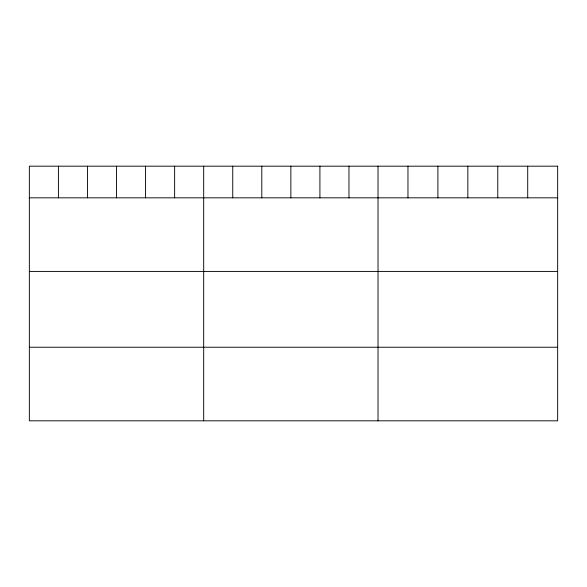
<?xml version="1.0" encoding="UTF-8"?>
<svg xmlns="http://www.w3.org/2000/svg" width="587" height="587" viewBox="0 0 587 587"><rect width="100%" height="100%" fill="white"/><g stroke="black" fill="none" stroke-linecap="round" stroke-linejoin="round"><path stroke-width="0.88" d="M29.35 197.826L557.65 197.826M29.35 271.414L557.65 271.414M29.35 347.233L557.65 347.233M527.713 166.18L527.713 197.826M497.776 166.18L497.776 197.826M467.839 166.18L467.839 197.826M437.902 166.18L437.902 197.826M407.965 166.18L407.965 197.826M378.028 166.18L378.028 420.82M348.972 166.18L348.972 197.826M319.915 166.18L319.915 197.826M290.858 166.18L290.858 197.826M261.802 166.18L261.802 197.826M232.745 166.18L232.745 197.826M203.689 166.18L203.689 420.82M174.632 166.18L174.632 197.826M145.576 166.18L145.576 197.826M116.52 166.18L116.52 197.826M87.463 166.18L87.463 197.826M58.406 166.18L58.406 197.826M557.65 166.18L29.35 166.18L29.35 420.82L557.65 420.82L557.65 166.18"/></g></svg>
